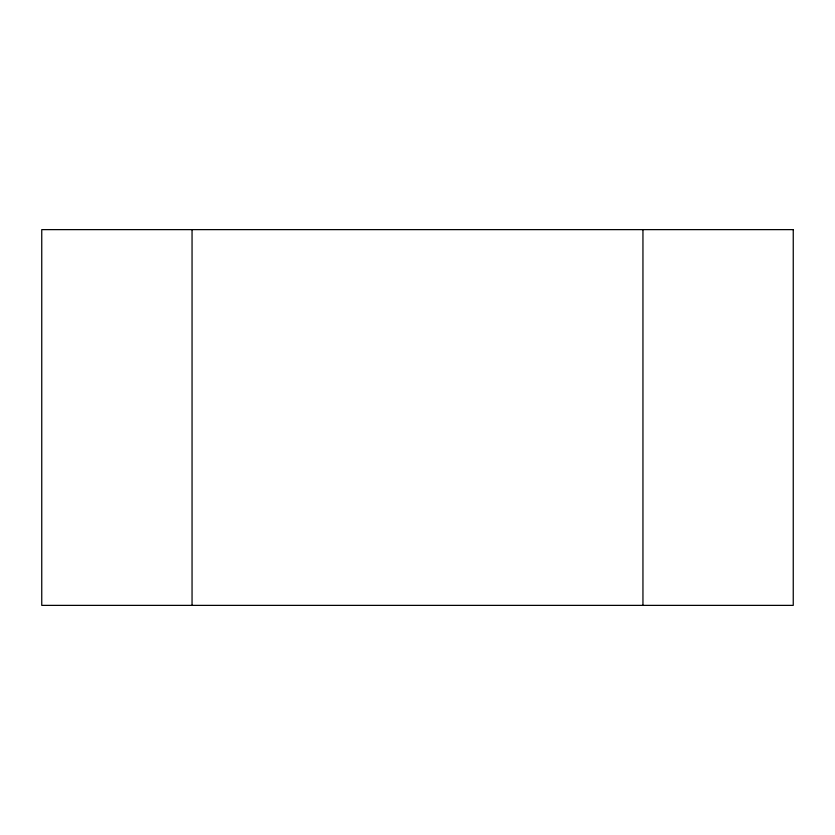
<?xml version="1.0" encoding="UTF-8"?>
<svg xmlns="http://www.w3.org/2000/svg" width="835" height="835" viewBox="0 0 835 835"><rect width="100%" height="100%" fill="white"/><g stroke="black" fill="none" stroke-linecap="round" stroke-linejoin="round"><path stroke-width="1.25" d="M642.95 229.625L642.95 605.375M192.05 229.625L192.05 605.375M793.25 229.625L41.75 229.625L41.75 605.375L793.25 605.375L793.25 229.625"/></g></svg>
